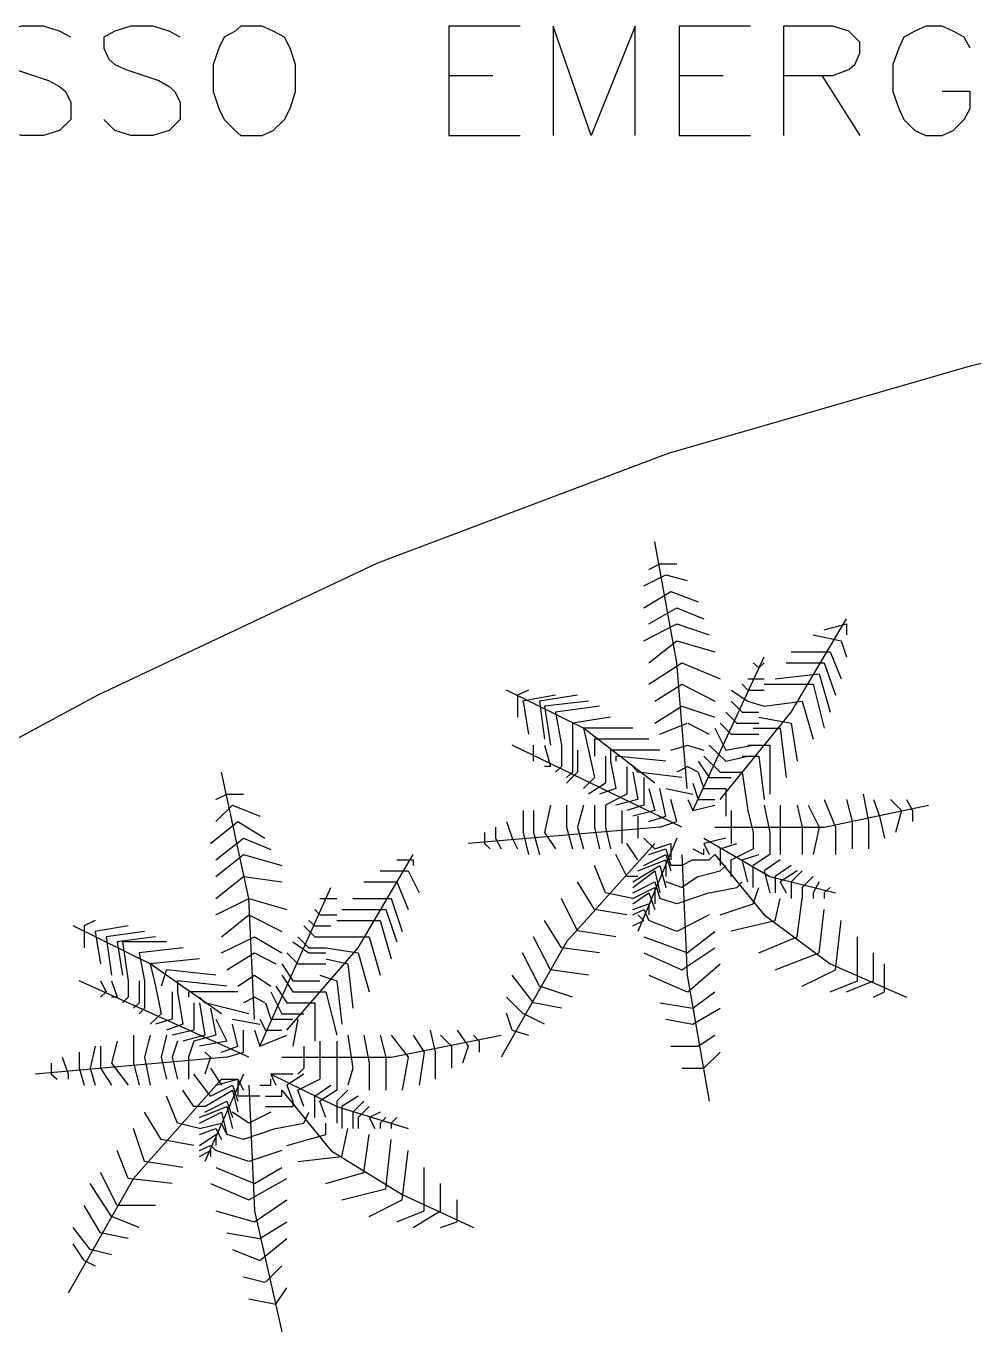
# Model space of a CAD drawing. Header units: millimetres. Extents: x -369 to -70, y -1414 to -1185.
# Drawn here: x -281.62 to -275.77, y -1324.13 to -1316.08 of the extents above; entities that cross this region are included whole.
import ezdxf

# ---------------------------------------------------------------- set-up
doc = ezdxf.new("R2010")
doc.units = ezdxf.units.MM
doc.header["$MEASUREMENT"] = 0
for name, color, linetype in [('2', 2, 'Continuous'), ('50', 50, 'Continuous'), ('64', 64, 'Continuous')]:
    doc.layers.add(name, color=color, linetype=linetype)

msp = doc.modelspace()

# ---------------------------------------------------------------- linework, layer by layer
at = {"layer": '2'}
msp.add_lwpolyline([(-266.2818, -1317.4632), (-268.1761, -1317.3273), (-270.1063, -1317.3273), (-272.0366, -1317.4632), (-273.9309, -1317.735), (-275.7892, -1318.1746), (-277.6515, -1318.7141), (-279.4459, -1319.3895), (-281.1723, -1320.2047), (-282.8628, -1321.1159), (-284.4853, -1322.1669), (-286.0079, -1323.3179)], dxfattribs=at)
at = {"layer": '50'}
for points in [[(-281.3401, -1316.1444), (-281.4081, -1316.1085), (-281.508, -1316.0765), (-281.6439, -1316.0765), (-281.7478, -1316.1085), (-281.8117, -1316.1444), (-281.8117, -1316.2124), (-281.7797, -1316.2803), (-281.7478, -1316.3123), (-281.6798, -1316.3442), (-281.476, -1316.4122), (-281.4081, -1316.4481), (-281.3721, -1316.4801), (-281.3401, -1316.5481), (-281.3401, -1316.652), (-281.4081, -1316.7199), (-281.508, -1316.7519), (-281.6439, -1316.7519), (-281.7478, -1316.7199), (-281.8117, -1316.652)], [(-280.6648, -1316.1444), (-280.7327, -1316.1085), (-280.8326, -1316.0765), (-280.9685, -1316.0765), (-281.0684, -1316.1085), (-281.1363, -1316.1444), (-281.1363, -1316.2124), (-281.1044, -1316.2803), (-281.0684, -1316.3123), (-281.0004, -1316.3442), (-280.7966, -1316.4122), (-280.7327, -1316.4481), (-280.6967, -1316.4801), (-280.6648, -1316.5481), (-280.6648, -1316.652), (-280.7327, -1316.7199), (-280.8326, -1316.7519), (-280.9685, -1316.7519), (-281.0684, -1316.7199), (-281.1363, -1316.652)], [(-280.2891, -1316.0765), (-280.3251, -1316.1085), (-280.393, -1316.1444), (-280.425, -1316.2124), (-280.4609, -1316.3123), (-280.4609, -1316.4801), (-280.425, -1316.584), (-280.393, -1316.652), (-280.3251, -1316.7199), (-280.2891, -1316.7519), (-280.1572, -1316.7519), (-280.0893, -1316.7199), (-280.0213, -1316.652), (-279.9854, -1316.584), (-279.9534, -1316.4801), (-279.9534, -1316.3123), (-279.9854, -1316.2124), (-280.0213, -1316.1444), (-280.0893, -1316.1085), (-280.1572, -1316.0765), (-280.2891, -1316.0765)], [(-278.5667, -1316.0765), (-279.0063, -1316.0765), (-279.0063, -1316.0765), (-279.0063, -1316.7519)], [(-277.8553, -1316.7519), (-277.8553, -1316.0765), (-277.8553, -1316.0765), (-278.1271, -1316.7519), (-278.1271, -1316.7519), (-278.3628, -1316.0765), (-278.3628, -1316.0765), (-278.3628, -1316.7519)], [(-277.144, -1316.0765), (-277.5836, -1316.0765), (-277.5836, -1316.0765), (-277.5836, -1316.7519)], [(-276.9401, -1316.3802), (-276.6364, -1316.3802), (-276.5365, -1316.3442), (-276.5005, -1316.3123), (-276.4686, -1316.2443), (-276.4686, -1316.1764), (-276.5005, -1316.1444), (-276.5365, -1316.1085), (-276.6364, -1316.0765), (-276.9401, -1316.0765), (-276.9401, -1316.0765), (-276.9401, -1316.7519)], [(-275.7892, -1316.2124), (-275.8251, -1316.1444), (-275.8931, -1316.1085), (-275.961, -1316.0765), (-276.0609, -1316.0765), (-276.1289, -1316.1085), (-276.1968, -1316.1444), (-276.2288, -1316.2124), (-276.2648, -1316.3123), (-276.2648, -1316.4801), (-276.2288, -1316.584), (-276.1968, -1316.652), (-276.1289, -1316.7199), (-276.0609, -1316.7519), (-275.961, -1316.7519), (-275.8931, -1316.7199), (-275.8251, -1316.652), (-275.7892, -1316.584), (-275.7892, -1316.4801), (-275.7892, -1316.4801), (-275.961, -1316.4801)], [(-279.0063, -1316.3802), (-278.7345, -1316.3802)], [(-277.5836, -1316.3802), (-277.3118, -1316.3802)], [(-276.7044, -1316.3802), (-276.4686, -1316.7519)], [(-279.0063, -1316.7519), (-278.5667, -1316.7519)], [(-277.5836, -1316.7519), (-277.144, -1316.7519)]]:
    msp.add_lwpolyline(points, dxfattribs=at)
at = {"layer": '64'}
for points in [[(-277.5356, -1320.7802), (-277.5995, -1320.0049), (-277.7354, -1319.2576)], [(-277.7714, -1319.4294), (-277.7034, -1319.3935), (-277.7034, -1319.3935), (-277.5995, -1319.3935)], [(-277.8034, -1319.5293), (-277.6675, -1319.4614), (-277.5356, -1319.4974)], [(-277.8034, -1319.6652), (-277.6355, -1319.5653)], [(-277.6355, -1319.5653), (-277.4677, -1319.6293)], [(-277.7714, -1319.7651), (-277.5995, -1319.6652)], [(-277.5995, -1319.6652), (-277.4317, -1319.7332)], [(-277.3318, -1320.8481), (-276.8922, -1320.3086), (-276.5525, -1319.7332)], [(-277.8034, -1319.869), (-277.5995, -1319.7651)], [(-277.5995, -1319.7651), (-277.3997, -1319.8331)], [(-276.7563, -1319.8331), (-276.5845, -1319.869)], [(-276.6884, -1319.8011), (-276.5525, -1319.7651)], [(-276.5525, -1319.7651), (-276.5525, -1319.8331)], [(-277.7714, -1320.0049), (-277.5995, -1319.869)], [(-277.5995, -1319.869), (-277.3638, -1319.937)], [(-276.5845, -1319.869), (-276.5525, -1319.9689)], [(-277.7714, -1320.1368), (-277.5676, -1320.0049)], [(-277.5676, -1320.0049), (-277.3318, -1320.1048)], [(-277.4996, -1320.9161), (-277.06, -1319.9689)], [(-277.128, -1320.0049), (-277.092, -1320.0369)], [(-277.092, -1320.0369), (-277.06, -1320.0049)], [(-276.9242, -1320.0049), (-276.6884, -1320.0049)], [(-276.8922, -1319.937), (-276.6524, -1319.937)], [(-276.6884, -1320.0049), (-276.6204, -1320.2047)], [(-276.6524, -1319.937), (-276.5845, -1320.1048)], [(-276.9921, -1320.1048), (-276.7203, -1320.0729)], [(-276.7203, -1320.0729), (-276.6524, -1320.3086)], [(-277.7354, -1320.2407), (-277.5676, -1320.1368)], [(-277.5676, -1320.1368), (-277.3638, -1320.2407)], [(-277.1959, -1320.1368), (-277.1599, -1320.1728)], [(-277.1599, -1320.1048), (-277.128, -1320.1048)], [(-277.128, -1320.1048), (-277.06, -1320.1048)], [(-277.06, -1320.1368), (-276.7563, -1320.1368)], [(-276.7563, -1320.1368), (-276.6884, -1320.4085)], [(-277.7354, -1320.7482), (-278.175, -1320.4085), (-278.6506, -1320.1728)], [(-278.5147, -1320.1728), (-278.5826, -1320.2047), (-278.5826, -1320.2047), (-278.5826, -1320.3406)], [(-278.3469, -1320.2047), (-278.5507, -1320.2407)], [(-278.5467, -1320.2407), (-278.5147, -1320.4445)], [(-278.211, -1320.2047), (-278.4468, -1320.2407)], [(-278.4468, -1320.2407), (-278.4148, -1320.4765)], [(-278.143, -1320.2407), (-278.4148, -1320.2727)], [(-277.2638, -1320.1728), (-277.1599, -1320.2407)], [(-277.2638, -1320.2407), (-277.1959, -1320.3086)], [(-277.1599, -1320.1728), (-277.06, -1320.1728)], [(-277.1599, -1320.2407), (-277.06, -1320.2727)], [(-277.06, -1320.2727), (-276.8242, -1320.2407)], [(-276.8242, -1320.2407), (-276.7563, -1320.4765)], [(-278.4148, -1320.2727), (-278.3788, -1320.5125)], [(-278.0751, -1320.2727), (-278.3469, -1320.3086), (-278.3469, -1320.3086), (-278.3109, -1320.5125)], [(-277.7354, -1320.3766), (-277.5676, -1320.2727)], [(-277.5676, -1320.2727), (-277.3638, -1320.3406)], [(-277.2958, -1320.3086), (-277.2279, -1320.3766)], [(-277.1959, -1320.3086), (-277.092, -1320.3086)], [(-278.0072, -1320.3406), (-278.243, -1320.3766), (-278.243, -1320.3766), (-278.243, -1320.5444)], [(-278.175, -1320.4085), (-278.143, -1320.5444)], [(-277.8713, -1320.4085), (-278.175, -1320.4085)], [(-277.7034, -1320.4445), (-277.5356, -1320.3766)], [(-277.5316, -1320.3766), (-277.3997, -1320.4445)], [(-277.3638, -1320.4085), (-277.2958, -1320.5444)], [(-277.3318, -1320.3766), (-277.2638, -1320.4445)], [(-277.2279, -1320.3766), (-277.092, -1320.3766)], [(-277.128, -1320.4085), (-276.9561, -1320.4085)], [(-277.092, -1320.3406), (-276.8922, -1320.3766)], [(-276.9601, -1320.4085), (-276.9242, -1320.7123)], [(-276.8922, -1320.3766), (-276.8562, -1320.6124)], [(-278.1071, -1320.4765), (-278.1071, -1320.5804)], [(-277.7714, -1320.4765), (-278.1071, -1320.4765)], [(-277.2638, -1320.4445), (-277.092, -1320.4445)], [(-277.5676, -1321.02), (-278.6146, -1320.5125)], [(-278.4827, -1320.6124), (-278.4827, -1320.6124), (-278.4827, -1320.6124), (-278.4827, -1320.5125)], [(-278.4148, -1320.5125), (-278.3788, -1320.6443), (-278.3788, -1320.6443), (-278.4148, -1320.6443)], [(-278.3109, -1320.5125), (-278.3109, -1320.6443)], [(-278.243, -1320.5444), (-278.243, -1320.6803)], [(-278.211, -1320.5444), (-278.211, -1320.6803)], [(-278.143, -1320.5444), (-278.1071, -1320.7123)], [(-278.0072, -1320.5444), (-278.0072, -1320.6124)], [(-277.7034, -1320.5444), (-278.0072, -1320.5444)], [(-277.6355, -1320.5444), (-277.5316, -1320.5125)], [(-277.5356, -1320.5125), (-277.4317, -1320.5444)], [(-277.3997, -1320.5125), (-277.2958, -1320.6124)], [(-277.2958, -1320.5444), (-277.128, -1320.5125)], [(-277.1599, -1320.5125), (-277.0241, -1320.5125)], [(-277.0241, -1320.5125), (-277.0241, -1320.8162)], [(-278.3109, -1320.6443), (-278.3469, -1320.6803)], [(-278.0391, -1320.5804), (-278.0391, -1320.7482)], [(-278.0072, -1320.6124), (-277.9752, -1320.7802)], [(-277.9752, -1320.5804), (-277.9752, -1320.6124)], [(-277.6675, -1320.6124), (-277.9752, -1320.5804)], [(-277.9073, -1320.6443), (-277.9073, -1320.8162)], [(-277.8393, -1320.6803), (-277.8713, -1320.6443)], [(-277.5316, -1320.6443), (-277.5995, -1320.6803)], [(-277.4677, -1320.6803), (-277.5356, -1320.6443)], [(-277.4677, -1320.6124), (-277.3997, -1320.7123)], [(-277.4317, -1320.5804), (-277.3318, -1320.6803)], [(-277.2958, -1320.6124), (-277.1599, -1320.5804)], [(-277.1959, -1320.5804), (-277.092, -1320.5804)], [(-277.092, -1320.5804), (-277.06, -1320.8481)], [(-280.2052, -1322.2029), (-280.2411, -1321.4596), (-280.409, -1320.6803)], [(-278.211, -1320.6803), (-278.2789, -1320.7482)], [(-278.243, -1320.6803), (-278.2789, -1320.7123)], [(-278.1071, -1320.7123), (-278.175, -1320.7802)], [(-277.8034, -1320.7123), (-277.8034, -1320.8841), (-277.9073, -1320.9161)], [(-277.8713, -1320.6803), (-277.8393, -1320.8481)], [(-277.5676, -1320.7123), (-277.8393, -1320.6803)], [(-277.4677, -1320.6803), (-277.4317, -1320.7802)], [(-277.3997, -1320.7123), (-277.2638, -1320.7123)], [(-277.3318, -1320.6803), (-277.2279, -1320.6803)], [(-277.2279, -1320.6803), (-277.1959, -1320.6803)], [(-277.1959, -1320.6803), (-277.1599, -1320.9161)], [(-278.0391, -1320.7482), (-278.143, -1320.8162)], [(-277.9752, -1320.7802), (-278.0751, -1320.8162)], [(-277.7714, -1320.7802), (-277.7354, -1320.9161), (-277.7354, -1320.9161), (-277.8713, -1320.9521)], [(-277.6675, -1320.9521), (-277.7034, -1320.7802)], [(-277.6675, -1320.7802), (-277.4996, -1320.8162)], [(-277.4996, -1320.7482), (-277.4677, -1320.8481)], [(-277.4317, -1320.7802), (-277.2958, -1320.7802)], [(-277.2958, -1320.7802), (-277.2958, -1320.9521)], [(-280.445, -1320.8481), (-280.377, -1320.8162), (-280.377, -1320.8162), (-280.2731, -1320.8162)], [(-280.445, -1320.984), (-280.341, -1320.8841), (-280.1732, -1320.9521)], [(-278.3788, -1320.8841), (-278.4148, -1321.052)], [(-278.2789, -1320.8841), (-278.2789, -1321.02)], [(-278.175, -1320.8841), (-278.211, -1321.02)], [(-278.1071, -1320.8841), (-278.1071, -1321.02)], [(-277.9073, -1320.8162), (-278.0391, -1320.8841)], [(-278.0391, -1320.8841), (-278.0391, -1321.02), (-278.0391, -1321.02), (-278.0072, -1321.1519)], [(-277.8393, -1320.8481), (-277.9752, -1320.8841)], [(-277.5995, -1320.984), (-277.6355, -1320.8481)], [(-277.5316, -1320.8481), (-277.4996, -1320.9161), (-277.3638, -1320.8841)], [(-277.4677, -1320.8481), (-277.3638, -1320.8481)], [(-277.3638, -1321.02), (-276.6884, -1321.02), (-276.045, -1320.8841)], [(-277.06, -1320.8841), (-277.0241, -1321.052)], [(-276.9601, -1320.8841), (-276.9601, -1321.052)], [(-276.8562, -1320.8841), (-276.8242, -1321.02), (-276.8242, -1321.02), (-276.8242, -1321.1878)], [(-276.7883, -1320.8841), (-276.7203, -1321.02), (-276.7203, -1321.02), (-276.7563, -1321.1878)], [(-276.6884, -1320.8481), (-276.6204, -1321.02), (-276.6204, -1321.02), (-276.6204, -1321.1878)], [(-276.5525, -1320.8481), (-276.5165, -1320.984)], [(-276.4486, -1320.8162), (-276.4166, -1320.984), (-276.4166, -1321.1519)], [(-276.3846, -1320.8481), (-276.3487, -1320.9521)], [(-276.2807, -1320.8481), (-276.2128, -1320.9161), (-276.2488, -1321.052)], [(-276.1808, -1320.8481), (-276.1449, -1320.9161), (-276.1449, -1320.9161), (-276.1449, -1320.984)], [(-278.5467, -1320.9161), (-278.5467, -1321.052)], [(-278.4827, -1320.9161), (-278.4827, -1321.052)], [(-277.9392, -1320.9161), (-277.9392, -1321.02)], [(-277.8393, -1320.9521), (-277.8393, -1321.02)], [(-277.7714, -1320.984), (-277.6675, -1320.9521)], [(-277.2638, -1320.9161), (-277.2638, -1321.052)], [(-277.1599, -1320.9161), (-277.128, -1321.052)], [(-276.3487, -1320.9521), (-276.3167, -1321.0879)], [(-280.4769, -1321.1199), (-280.3091, -1320.984)], [(-280.3091, -1320.984), (-280.1412, -1321.0879)], [(-277.7034, -1321.02), (-278.8864, -1321.1199)], [(-278.7865, -1321.052), (-278.7865, -1321.1199), (-278.7865, -1321.1199), (-278.7505, -1321.1519)], [(-278.7185, -1321.02), (-278.7185, -1321.0879), (-278.6826, -1321.1519)], [(-278.6506, -1320.984), (-278.6146, -1321.0879)], [(-278.5467, -1321.052), (-278.5147, -1321.1878)], [(-278.4827, -1321.052), (-278.4468, -1321.1878)], [(-278.4148, -1321.052), (-278.3469, -1321.1519)], [(-278.2789, -1321.02), (-278.243, -1321.1519)], [(-278.211, -1321.02), (-278.175, -1321.1519)], [(-278.1071, -1321.02), (-278.0751, -1321.1519)], [(-277.9392, -1321.02), (-277.9392, -1321.1199)], [(-277.8393, -1321.02), (-277.8393, -1321.0879)], [(-277.7034, -1321.02), (-277.5995, -1320.984)], [(-277.2638, -1321.052), (-277.2638, -1321.1199)], [(-277.0241, -1321.052), (-277.0241, -1321.1878), (-277.0241, -1321.1878), (-277.128, -1321.2558)], [(-277.128, -1321.052), (-277.128, -1321.1519)], [(-276.9601, -1321.052), (-276.9601, -1321.1878)], [(-276.5165, -1320.984), (-276.5165, -1321.1519)], [(-280.445, -1321.2198), (-280.2731, -1321.0879)], [(-280.2731, -1321.0879), (-280.1053, -1321.1559)], [(-277.7354, -1321.1199), (-278.2789, -1321.7273), (-278.6826, -1322.4387)], [(-278.6146, -1321.0879), (-278.5826, -1321.1519)], [(-277.8393, -1321.2198), (-277.9073, -1321.1199)], [(-277.5995, -1321.0879), (-277.8393, -1321.6634)], [(-277.8034, -1321.0879), (-277.7354, -1321.1519)], [(-277.7354, -1321.1519), (-277.6355, -1321.1199)], [(-277.6355, -1321.1199), (-277.6355, -1321.2198)], [(-277.2958, -1321.0879), (-277.4317, -1321.1199)], [(-277.4317, -1321.0879), (-277.0241, -1321.3237), (-276.6204, -1321.4236)], [(-277.4317, -1321.1199), (-277.3997, -1321.1878)], [(-277.3318, -1321.1519), (-277.2279, -1321.1199)], [(-280.445, -1321.3237), (-280.2731, -1321.1878)], [(-280.2731, -1321.1878), (-280.0373, -1321.2558)], [(-280.0053, -1322.2709), (-279.5657, -1321.7633), (-279.2261, -1321.1878)], [(-277.9073, -1321.3237), (-277.9752, -1321.1878)], [(-277.8034, -1321.2558), (-277.6675, -1321.1878)], [(-277.7714, -1321.1878), (-277.6675, -1321.1519)], [(-277.6675, -1321.1519), (-277.6355, -1321.2558)], [(-277.6675, -1321.1878), (-277.6355, -1321.2877)], [(-277.5676, -1321.1878), (-277.5356, -1321.9312), (-277.3997, -1322.7105)], [(-277.4996, -1321.1519), (-277.4317, -1321.1878), (-277.4317, -1321.1878), (-277.4317, -1321.1519)], [(-277.3997, -1321.2198), (-277.3638, -1321.1878)], [(-277.3638, -1321.1878), (-277.06, -1321.5595), (-276.6524, -1321.8632), (-276.1808, -1322.067)], [(-277.3318, -1321.1519), (-277.3318, -1321.2558)], [(-277.2638, -1321.2198), (-277.128, -1321.1519)], [(-277.1959, -1321.2198), (-277.092, -1321.1878)], [(-279.4299, -1321.2877), (-279.258, -1321.2877)], [(-279.326, -1321.2198), (-279.2261, -1321.2198)], [(-279.258, -1321.2877), (-279.1901, -1321.4236)], [(-279.2261, -1321.2198), (-279.2261, -1321.2558)], [(-278.0391, -1321.4236), (-278.1071, -1321.2558)], [(-277.8713, -1321.3557), (-277.7034, -1321.2558), (-277.7034, -1321.2558), (-277.6675, -1321.3917)], [(-277.8713, -1321.3917), (-277.7354, -1321.2877), (-277.7354, -1321.2877), (-277.7034, -1321.4236)], [(-277.8393, -1321.2877), (-277.6675, -1321.2198)], [(-277.6675, -1321.2198), (-277.6675, -1321.3237)], [(-277.5676, -1321.2558), (-277.6355, -1321.2558)], [(-277.4996, -1321.2198), (-277.5676, -1321.2558)], [(-277.4996, -1321.2198), (-277.3997, -1321.2198)], [(-277.4677, -1321.3237), (-277.3318, -1321.2877)], [(-277.3318, -1321.2877), (-277.2958, -1321.2558)], [(-277.2638, -1321.3237), (-277.2638, -1321.2198)], [(-277.1599, -1321.3557), (-277.1959, -1321.2198)], [(-277.128, -1321.3917), (-277.128, -1321.2558)], [(-276.9601, -1321.2198), (-277.06, -1321.2877)], [(-277.06, -1321.2877), (-277.0241, -1321.4236)], [(-276.8922, -1321.2558), (-276.9921, -1321.3237)], [(-276.8562, -1321.2877), (-276.9601, -1321.3557)], [(-276.8242, -1321.2877), (-276.8922, -1321.3557), (-276.8922, -1321.3557), (-276.8922, -1321.4596)], [(-280.445, -1321.4596), (-280.2731, -1321.3237)], [(-280.2731, -1321.3237), (-280.0373, -1321.3557)], [(-279.5298, -1321.3557), (-279.326, -1321.3557)], [(-279.326, -1321.3557), (-279.258, -1321.5275)], [(-278.1071, -1321.5275), (-278.211, -1321.3557)], [(-277.8393, -1321.3237), (-277.9073, -1321.3237)], [(-277.8713, -1321.4236), (-277.7354, -1321.3557)], [(-277.7354, -1321.3557), (-277.7034, -1321.4596)], [(-277.5676, -1321.3917), (-277.6675, -1321.3557)], [(-277.4677, -1321.3237), (-277.5676, -1321.3917)], [(-277.3997, -1321.4236), (-277.2279, -1321.3917), (-277.2279, -1321.3917), (-277.1959, -1321.3557)], [(-276.9921, -1321.3237), (-276.9921, -1321.4236)], [(-276.9601, -1321.3557), (-276.9242, -1321.4236)], [(-276.7563, -1321.3237), (-276.8242, -1321.3917), (-276.8242, -1321.4596)], [(-276.7203, -1321.3557), (-276.7563, -1321.4236)], [(-280.1732, -1322.3708), (-279.7336, -1321.3917)], [(-277.8713, -1321.4596), (-278.0391, -1321.4236)], [(-277.8713, -1321.4596), (-277.7354, -1321.3917)], [(-277.8713, -1321.4916), (-277.7714, -1321.4236)], [(-277.7714, -1321.4236), (-277.7354, -1321.5275)], [(-277.7354, -1321.3917), (-277.7354, -1321.4916)], [(-277.3997, -1321.4236), (-277.5995, -1321.4916)], [(-277.128, -1321.4916), (-277.092, -1321.3917)], [(-276.7563, -1321.4236), (-276.7563, -1321.4596)], [(-276.6524, -1321.3917), (-276.6884, -1321.4236), (-276.6884, -1321.4236), (-276.6884, -1321.4596)], [(-280.445, -1321.5595), (-280.2411, -1321.4596)], [(-280.2411, -1321.4596), (-280.0053, -1321.5275)], [(-279.8335, -1321.5275), (-279.8015, -1321.5595)], [(-279.8015, -1321.4596), (-279.7656, -1321.4596)], [(-279.7656, -1321.4596), (-279.6976, -1321.4596)], [(-279.6657, -1321.5275), (-279.3939, -1321.5275)], [(-279.5977, -1321.4596), (-279.3619, -1321.4596)], [(-279.3939, -1321.5275), (-279.326, -1321.7273)], [(-279.3619, -1321.4596), (-279.294, -1321.6634)], [(-278.211, -1321.6594), (-278.3109, -1321.4596)], [(-277.9073, -1321.5595), (-278.1071, -1321.5275)], [(-277.8713, -1321.5275), (-277.7714, -1321.4916)], [(-277.8713, -1321.5595), (-277.8034, -1321.5275)], [(-277.8034, -1321.5275), (-277.7714, -1321.5955)], [(-277.7714, -1321.4916), (-277.7714, -1321.5595)], [(-277.5995, -1321.4916), (-277.7034, -1321.4596)], [(-277.3318, -1321.5595), (-277.128, -1321.4916)], [(-276.9921, -1321.5955), (-276.9601, -1321.4596)], [(-276.8562, -1321.6954), (-276.8242, -1321.4596)], [(-276.7203, -1321.7953), (-276.6884, -1321.5275)], [(-281.1883, -1321.5955), (-281.2562, -1321.6274), (-281.2562, -1321.6274), (-281.2562, -1321.7633)], [(-280.409, -1321.6954), (-280.2411, -1321.5595)], [(-280.2411, -1321.5595), (-280.0373, -1321.6634)], [(-279.8695, -1321.5955), (-279.8335, -1321.6274)], [(-279.8015, -1321.5595), (-279.6976, -1321.5595)], [(-279.6976, -1321.5955), (-279.4299, -1321.5955)], [(-279.4299, -1321.5955), (-279.3619, -1321.8313)], [(-278.3109, -1321.7633), (-278.4148, -1321.5955)], [(-277.8713, -1321.6274), (-277.8034, -1321.5955)], [(-277.8034, -1321.5955), (-277.8393, -1321.5595)], [(-277.5995, -1321.6634), (-277.7714, -1321.5955)], [(-277.3997, -1321.5595), (-277.5995, -1321.6634)], [(-277.2638, -1321.6594), (-276.9921, -1321.5955)], [(-276.6204, -1321.8992), (-276.5845, -1321.5955)], [(-280.409, -1322.1709), (-280.8486, -1321.8632), (-281.3242, -1321.6274)], [(-280.9845, -1321.6274), (-281.1883, -1321.6634)], [(-281.1883, -1321.6634), (-281.1563, -1321.8632)], [(-280.8846, -1321.6634), (-281.1203, -1321.6954)], [(-281.1203, -1321.6954), (-281.0884, -1321.9312)], [(-280.8166, -1321.6954), (-281.0524, -1321.7273)], [(-280.409, -1321.7953), (-280.2052, -1321.6954)], [(-280.2052, -1321.6954), (-280.0373, -1321.7953)], [(-279.9374, -1321.6954), (-279.8695, -1321.7633)], [(-279.9014, -1321.6274), (-279.8335, -1321.6954)], [(-279.8335, -1321.6274), (-279.7336, -1321.6274)], [(-279.8335, -1321.6954), (-279.7336, -1321.6954)], [(-279.7336, -1321.6954), (-279.4978, -1321.6954)], [(-279.4978, -1321.6954), (-279.4299, -1321.9312)], [(-278.3788, -1321.8992), (-278.4827, -1321.6954)], [(-277.9752, -1321.6954), (-278.211, -1321.6594)], [(-277.8034, -1321.6954), (-277.5316, -1321.7953)], [(-277.5356, -1321.7953), (-277.3638, -1321.6634)], [(-277.092, -1321.7953), (-276.8562, -1321.6954)], [(-276.4846, -1321.9671), (-276.4846, -1321.6954)], [(-281.0524, -1321.7273), (-281.0204, -1321.9312)], [(-280.7487, -1321.7273), (-281.0204, -1321.7273), (-281.0204, -1321.7273), (-280.9845, -1321.9671)], [(-280.6448, -1321.7633), (-280.9165, -1321.7953), (-280.9165, -1321.7953), (-280.8846, -1321.9671)], [(-279.9694, -1321.7273), (-279.8695, -1321.7953)], [(-279.8695, -1321.7633), (-279.7656, -1321.7633)], [(-279.7656, -1321.7633), (-279.5657, -1321.7953)], [(-278.0751, -1321.7953), (-278.3109, -1321.7633)], [(-277.5676, -1321.8992), (-277.3638, -1321.7633)], [(-280.5449, -1321.8313), (-280.8486, -1321.8632)], [(-280.377, -1321.8992), (-280.2052, -1321.7953)], [(-280.2052, -1321.7953), (-280.0733, -1321.8632)], [(-280.0053, -1321.7953), (-279.9374, -1321.8632)], [(-279.8695, -1321.7953), (-279.7656, -1321.7953)], [(-279.7656, -1321.8313), (-279.6297, -1321.8632)], [(-279.5657, -1321.7953), (-279.4978, -1322.0351)], [(-278.4468, -1321.9991), (-278.5507, -1321.7953)], [(-277.8034, -1321.7953), (-277.5676, -1321.8992)], [(-276.9921, -1321.8992), (-276.7203, -1321.7953)], [(-276.3846, -1321.9671), (-276.3846, -1321.7953)], [(-280.8486, -1321.8632), (-280.8166, -1321.9991)], [(-280.7487, -1321.8992), (-280.7806, -1321.9991)], [(-280.445, -1321.9312), (-280.7487, -1321.8992)], [(-280.3091, -1321.9991), (-280.2052, -1321.9312)], [(-280.2052, -1321.9312), (-280.1053, -1321.9991)], [(-280.0373, -1321.8632), (-279.9694, -1321.9671)], [(-280.0373, -1321.9312), (-279.9694, -1322.0351)], [(-279.9374, -1321.8632), (-279.7656, -1321.8632)], [(-279.8015, -1321.9312), (-279.6976, -1321.9671)], [(-279.6297, -1321.8632), (-279.5977, -1322.135)], [(-278.4827, -1322.103), (-278.6146, -1321.9312)], [(-278.143, -1321.9312), (-278.3788, -1321.8992)], [(-277.7714, -1321.9312), (-277.5356, -1322.0351)], [(-277.5316, -1322.0351), (-277.3318, -1321.8632)], [(-276.8242, -1321.9991), (-276.6204, -1321.8992)], [(-276.3167, -1322.0351), (-276.3167, -1321.8632)], [(-280.2411, -1322.4387), (-281.2882, -1321.9671)], [(-281.1563, -1321.9671), (-281.1203, -1322.0351), (-281.1203, -1322.0351), (-281.1563, -1322.067)], [(-281.0884, -1321.9671), (-281.0524, -1322.067), (-281.0524, -1322.067), (-281.0884, -1322.067)], [(-280.9845, -1321.9671), (-280.9845, -1322.067)], [(-280.9165, -1321.9671), (-280.9165, -1322.103)], [(-280.8846, -1321.9671), (-280.8846, -1322.135)], [(-280.8166, -1321.9991), (-280.7806, -1322.1709)], [(-280.6807, -1321.9671), (-280.6807, -1322.0351)], [(-280.377, -1321.9991), (-280.6807, -1321.9671)], [(-280.0733, -1321.9991), (-280.0053, -1322.103)], [(-279.9694, -1321.9671), (-279.8015, -1321.9671)], [(-279.6976, -1321.9671), (-279.6657, -1322.2349)], [(-278.243, -1322.067), (-278.4468, -1321.9991)], [(-276.6524, -1322.0351), (-276.4846, -1321.9671)], [(-276.5525, -1322.0351), (-276.3846, -1321.9671)], [(-280.9845, -1322.067), (-281.0204, -1322.103)], [(-280.7127, -1322.0351), (-280.7127, -1322.2029)], [(-280.6807, -1322.0351), (-280.6488, -1322.2349)], [(-280.6128, -1322.0351), (-280.6128, -1322.067)], [(-280.3091, -1322.0351), (-280.6128, -1322.0351)], [(-280.5129, -1322.103), (-280.5449, -1322.067)], [(-280.2052, -1322.067), (-280.2731, -1322.103)], [(-280.1412, -1322.103), (-280.2052, -1322.067)], [(-280.1053, -1322.0351), (-280.0373, -1322.1709)], [(-279.9694, -1322.0351), (-279.8335, -1322.0351)], [(-279.8695, -1322.0351), (-279.7656, -1322.0351)], [(-279.7656, -1322.0351), (-279.6976, -1322.3028)], [(-278.5507, -1322.1669), (-278.6506, -1322.067)], [(-277.4996, -1322.135), (-277.3638, -1322.0351)], [(-276.3846, -1322.067), (-276.3167, -1322.0351)], [(-280.9165, -1322.103), (-280.9525, -1322.135)], [(-280.8846, -1322.135), (-280.9165, -1322.1709)], [(-280.7806, -1322.1709), (-280.8486, -1322.2349)], [(-280.5808, -1322.103), (-280.5808, -1322.2709)], [(-280.4769, -1322.135), (-280.445, -1322.3028), (-280.5808, -1322.3388)], [(-280.5449, -1322.103), (-280.5129, -1322.3028)], [(-280.2411, -1322.1709), (-280.5129, -1322.103)], [(-280.1372, -1322.103), (-280.1053, -1322.2029)], [(-280.0373, -1322.1709), (-279.9014, -1322.1709)], [(-280.0053, -1322.103), (-279.9014, -1322.103)], [(-279.9014, -1322.103), (-279.8335, -1322.103)], [(-279.8335, -1322.103), (-279.8335, -1322.3388)], [(-278.6146, -1322.2709), (-278.6506, -1322.1669)], [(-278.4148, -1322.2349), (-278.5507, -1322.1669)], [(-278.3109, -1322.135), (-278.4827, -1322.103)], [(-277.7034, -1322.103), (-277.4996, -1322.135)], [(-277.4996, -1322.2349), (-277.3318, -1322.135)], [(-280.7127, -1322.2029), (-280.8166, -1322.2349)], [(-280.6488, -1322.2349), (-280.7487, -1322.2709)], [(-280.445, -1322.2029), (-280.377, -1322.3388), (-280.377, -1322.3388), (-280.5449, -1322.3708)], [(-280.341, -1322.2029), (-280.1732, -1322.2349)], [(-280.3091, -1322.3708), (-280.341, -1322.2349)], [(-280.1732, -1322.2029), (-280.1372, -1322.2709)], [(-280.1053, -1322.2029), (-279.9694, -1322.2029)], [(-279.9374, -1322.2029), (-279.9694, -1322.3708)], [(-277.6675, -1322.2029), (-277.4996, -1322.2349)], [(-281.0524, -1322.3388), (-281.0884, -1322.4747)], [(-280.9525, -1322.3028), (-280.9525, -1322.4747)], [(-280.8486, -1322.3028), (-280.8846, -1322.4387)], [(-280.7487, -1322.3028), (-280.7806, -1322.4387)], [(-280.5808, -1322.2709), (-280.7127, -1322.3028)], [(-280.6807, -1322.3388), (-280.7127, -1322.4387), (-280.7127, -1322.4387), (-280.6807, -1322.5746)], [(-280.5129, -1322.3028), (-280.6488, -1322.3388)], [(-280.5808, -1322.3388), (-280.6128, -1322.4387)], [(-280.2731, -1322.4067), (-280.2731, -1322.2709)], [(-280.2052, -1322.2709), (-280.1732, -1322.3708), (-280.0053, -1322.3028)], [(-280.1372, -1322.2709), (-280.0373, -1322.2709)], [(-280.0373, -1322.4387), (-279.3619, -1322.4387), (-278.6826, -1322.3028)], [(-279.8015, -1322.3388), (-279.8015, -1322.4747)], [(-279.6976, -1322.3388), (-279.6976, -1322.4747)], [(-279.6297, -1322.3028), (-279.5977, -1322.5066)], [(-279.5298, -1322.3028), (-279.4978, -1322.4747), (-279.4978, -1322.4747), (-279.4978, -1322.6425)], [(-279.4299, -1322.3028), (-279.3939, -1322.4387), (-279.3939, -1322.4387), (-279.3939, -1322.6425)], [(-279.3619, -1322.3028), (-279.258, -1322.4387), (-279.258, -1322.4387), (-279.294, -1322.6425)], [(-279.2261, -1322.3028), (-279.1581, -1322.4067)], [(-279.1222, -1322.2709), (-279.0902, -1322.4067), (-279.0902, -1322.5746)], [(-279.0582, -1322.3028), (-278.9903, -1322.3708)], [(-278.9543, -1322.2709), (-278.8864, -1322.3708), (-278.9223, -1322.4747)], [(-278.8544, -1322.3028), (-278.8184, -1322.3388), (-278.8184, -1322.3388), (-278.8184, -1322.4067)], [(-278.6146, -1322.2709), (-278.5147, -1322.3028)], [(-277.4677, -1322.3708), (-277.3638, -1322.3028)], [(-281.2882, -1322.4067), (-281.2882, -1322.5066)], [(-281.1883, -1322.3708), (-281.2202, -1322.5066)], [(-281.1563, -1322.3708), (-281.1563, -1322.5066)], [(-280.5129, -1322.4067), (-280.4769, -1322.4387)], [(-280.409, -1322.4067), (-280.3091, -1322.3708)], [(-280.377, -1322.4387), (-280.2731, -1322.4067)], [(-279.9014, -1322.3708), (-279.9014, -1322.5066)], [(-279.1581, -1322.4067), (-279.1901, -1322.6105)], [(-278.9903, -1322.3708), (-278.9903, -1322.5066)], [(-277.6355, -1322.3708), (-277.4677, -1322.3708)], [(-277.4317, -1322.5066), (-277.3318, -1322.4067)], [(-280.377, -1322.4387), (-281.5599, -1322.5426)], [(-281.46, -1322.4747), (-281.46, -1322.5426), (-281.46, -1322.5426), (-281.4241, -1322.5746)], [(-281.3921, -1322.4387), (-281.3561, -1322.5426), (-281.3561, -1322.5746)], [(-281.0884, -1322.4747), (-280.9845, -1322.6105)], [(-280.9525, -1322.4747), (-280.9165, -1322.6105)], [(-280.8846, -1322.4387), (-280.8486, -1322.6105)], [(-280.7806, -1322.4387), (-280.7487, -1322.5746)], [(-280.6128, -1322.4387), (-280.6128, -1322.5746)], [(-280.4769, -1322.4387), (-280.5129, -1322.5426)], [(-279.6976, -1322.4747), (-279.6976, -1322.6425), (-279.6976, -1322.6425), (-279.8015, -1322.7105)], [(-279.8015, -1322.4747), (-279.8015, -1322.5746)], [(-280.409, -1322.5746), (-280.9525, -1323.186), (-281.3561, -1323.8934)], [(-281.2882, -1322.5066), (-281.2562, -1322.6105)], [(-281.2202, -1322.5066), (-281.1883, -1322.6105)], [(-281.1563, -1322.5066), (-281.0884, -1322.6105)], [(-280.4769, -1322.6785), (-280.5808, -1322.5426)], [(-280.2731, -1322.5426), (-280.5129, -1323.0821)], [(-280.4769, -1322.5066), (-280.409, -1322.6105)], [(-280.445, -1322.6105), (-280.3091, -1322.5746)], [(-280.409, -1322.5746), (-280.3091, -1322.5746)], [(-280.3091, -1322.5746), (-280.3091, -1322.6785)], [(-280.3091, -1322.5746), (-280.2731, -1322.6425)], [(-280.1732, -1322.6105), (-280.1053, -1322.6105), (-280.1053, -1322.6105), (-280.1053, -1322.5746)], [(-280.1053, -1322.5426), (-280.0733, -1322.6105)], [(-279.9694, -1322.5426), (-280.1053, -1322.5426)], [(-280.1053, -1322.5426), (-279.6976, -1322.7424), (-279.258, -1322.8783)], [(-279.9014, -1322.5426), (-280.0053, -1322.6105), (-280.0053, -1322.6105), (-279.9694, -1322.7105), (-279.9694, -1322.7105), (-279.9694, -1322.7424)], [(-279.9014, -1322.5066), (-279.9374, -1322.5426)], [(-279.9374, -1322.6425), (-279.8015, -1322.5746)], [(-279.5977, -1322.5066), (-279.6297, -1322.6105)], [(-277.5676, -1322.5066), (-277.4317, -1322.5066)], [(-280.5808, -1322.7424), (-280.6488, -1322.6425)], [(-280.5129, -1322.7424), (-280.341, -1322.6425)], [(-280.4769, -1322.6785), (-280.341, -1322.6105)], [(-280.341, -1322.6105), (-280.3091, -1322.7105)], [(-280.341, -1322.6425), (-280.3091, -1322.7784)], [(-280.2411, -1322.6105), (-280.2052, -1323.3858), (-280.0373, -1324.1332)], [(-280.0373, -1322.6785), (-280.0373, -1322.6425)], [(-280.0373, -1322.6425), (-279.7336, -1323.0142), (-279.294, -1323.2859), (-278.8544, -1323.4897)], [(-279.9014, -1322.7424), (-279.9374, -1322.6425)], [(-279.8335, -1322.6785), (-279.7336, -1322.6105)], [(-279.6297, -1322.6425), (-279.6976, -1322.7105)], [(-280.6807, -1322.8463), (-280.7487, -1322.6785)], [(-280.5129, -1322.7424), (-280.5808, -1322.7424)], [(-280.5449, -1322.8104), (-280.377, -1322.7424), (-280.377, -1322.7424), (-280.341, -1322.8783)], [(-280.5129, -1322.7784), (-280.377, -1322.7105), (-280.377, -1322.7105), (-280.341, -1322.8104)], [(-280.2411, -1322.6785), (-280.3091, -1322.6785)], [(-280.1732, -1322.6785), (-280.2411, -1322.6785)], [(-280.1372, -1322.6785), (-280.0373, -1322.6785)], [(-280.1372, -1322.7424), (-279.9694, -1322.7424)], [(-279.8335, -1322.8104), (-279.8335, -1322.6785)], [(-279.7656, -1322.8104), (-279.8015, -1322.7105)], [(-279.6976, -1322.7105), (-279.6976, -1322.8463)], [(-279.5657, -1322.6785), (-279.6657, -1322.7424)], [(-279.6657, -1322.7424), (-279.6657, -1322.8783)], [(-279.5298, -1322.7105), (-279.5977, -1322.7784)], [(-279.4978, -1322.7424), (-279.5657, -1322.8104), (-279.5657, -1322.8104), (-279.5657, -1322.8783)], [(-280.7806, -1322.9462), (-280.8846, -1322.7784)], [(-280.5449, -1322.8463), (-280.409, -1322.7784)], [(-280.409, -1322.7784), (-280.377, -1322.9143), (-280.377, -1322.9143), (-280.409, -1322.8463)], [(-280.2411, -1322.8463), (-280.341, -1322.7784)], [(-280.1053, -1322.7784), (-280.2411, -1322.8463)], [(-280.0733, -1322.8783), (-279.9014, -1322.8463), (-279.9014, -1322.8463), (-279.8695, -1322.7784)], [(-279.5977, -1322.7784), (-279.5977, -1322.8783)], [(-279.4299, -1322.7784), (-279.4978, -1322.8104), (-279.4618, -1322.8783)], [(-279.3939, -1322.8104), (-279.4299, -1322.8463)], [(-279.326, -1322.8104), (-279.3619, -1322.8463), (-279.3619, -1322.8463), (-279.3619, -1322.8783)], [(-280.8846, -1323.0821), (-280.9525, -1322.8783)], [(-280.5449, -1322.8783), (-280.6807, -1322.8463)], [(-280.5449, -1322.8783), (-280.409, -1322.8463)], [(-280.5449, -1322.9143), (-280.445, -1322.8783)], [(-280.445, -1322.8783), (-280.409, -1322.9462)], [(-280.0733, -1322.8783), (-280.2731, -1322.9462)], [(-279.7656, -1322.9143), (-279.7656, -1322.8463)], [(-279.6657, -1323.0501), (-279.6297, -1322.8783)], [(-279.4299, -1322.8463), (-279.4299, -1322.8783)], [(-280.5808, -1322.9822), (-280.7806, -1322.9462)], [(-280.5449, -1322.9822), (-280.445, -1322.9143)], [(-280.5449, -1323.0142), (-280.4769, -1322.9822)], [(-280.4769, -1322.9822), (-280.445, -1323.0142)], [(-280.445, -1322.9143), (-280.445, -1322.9822)], [(-280.2731, -1322.9462), (-280.377, -1322.9143)], [(-280.0053, -1322.9822), (-279.7656, -1322.9143)], [(-279.5298, -1323.1501), (-279.4978, -1322.9143)], [(-279.3939, -1323.25), (-279.3619, -1322.9462)], [(-280.9845, -1323.186), (-281.0524, -1323.0142)], [(-280.5449, -1323.0501), (-280.4769, -1323.0142)], [(-280.4769, -1323.0142), (-280.4769, -1323.0501)], [(-280.2411, -1323.0821), (-280.445, -1323.0142)], [(-280.0373, -1323.0142), (-280.2411, -1323.0821)], [(-279.9374, -1323.0821), (-279.6657, -1323.0501)], [(-279.294, -1323.3179), (-279.258, -1323.0142)], [(-280.6488, -1323.1181), (-280.8846, -1323.0821)], [(-280.445, -1323.1181), (-280.2052, -1323.218)], [(-280.2052, -1323.218), (-280.0373, -1323.1181)], [(-279.1581, -1323.3858), (-279.1581, -1323.1181)], [(-281.0884, -1323.4218), (-281.2202, -1323.218)], [(-281.0524, -1323.3539), (-281.1563, -1323.1501)], [(-280.7127, -1323.218), (-280.9845, -1323.186)], [(-280.4769, -1323.218), (-280.2411, -1323.3179)], [(-280.2411, -1323.3179), (-280.0053, -1323.186)], [(-279.7656, -1323.218), (-279.5298, -1323.1501)], [(-279.0582, -1323.3858), (-279.0582, -1323.218)], [(-279.6657, -1323.3179), (-279.3939, -1323.25)], [(-281.1563, -1323.5217), (-281.2562, -1323.3539)], [(-280.8166, -1323.3539), (-281.0524, -1323.3539)], [(-280.445, -1323.3858), (-280.2052, -1323.4538)], [(-280.2052, -1323.4538), (-280.0053, -1323.3179)], [(-279.4978, -1323.4218), (-279.294, -1323.3179)], [(-279.326, -1323.4538), (-279.1581, -1323.3858)], [(-279.2261, -1323.4897), (-279.0582, -1323.3858)], [(-278.9543, -1323.4538), (-278.9543, -1323.3179)], [(-280.9165, -1323.4897), (-281.0884, -1323.4218)], [(-280.1732, -1323.5577), (-280.0053, -1323.4538)], [(-279.0582, -1323.4897), (-278.9543, -1323.4538)], [(-281.2202, -1323.6256), (-281.3242, -1323.4897)], [(-280.9845, -1323.5577), (-281.1563, -1323.5217)], [(-280.377, -1323.5217), (-280.1732, -1323.5577)], [(-281.2562, -1323.6936), (-281.3242, -1323.5897)], [(-281.0884, -1323.6576), (-281.2202, -1323.6256)], [(-280.341, -1323.6256), (-280.1732, -1323.6936)], [(-280.1732, -1323.6936), (-280.0053, -1323.5577)], [(-281.2562, -1323.6936), (-281.1883, -1323.7255)], [(-280.1372, -1323.8254), (-280.0373, -1323.7255)], [(-280.2731, -1323.7935), (-280.1412, -1323.8254)], [(-280.0733, -1323.9613), (-280.0053, -1323.8614)], [(-280.2411, -1323.9293), (-280.0733, -1323.9613)]]:
    msp.add_lwpolyline(points, dxfattribs=at)

doc.saveas('drawing.dxf')
